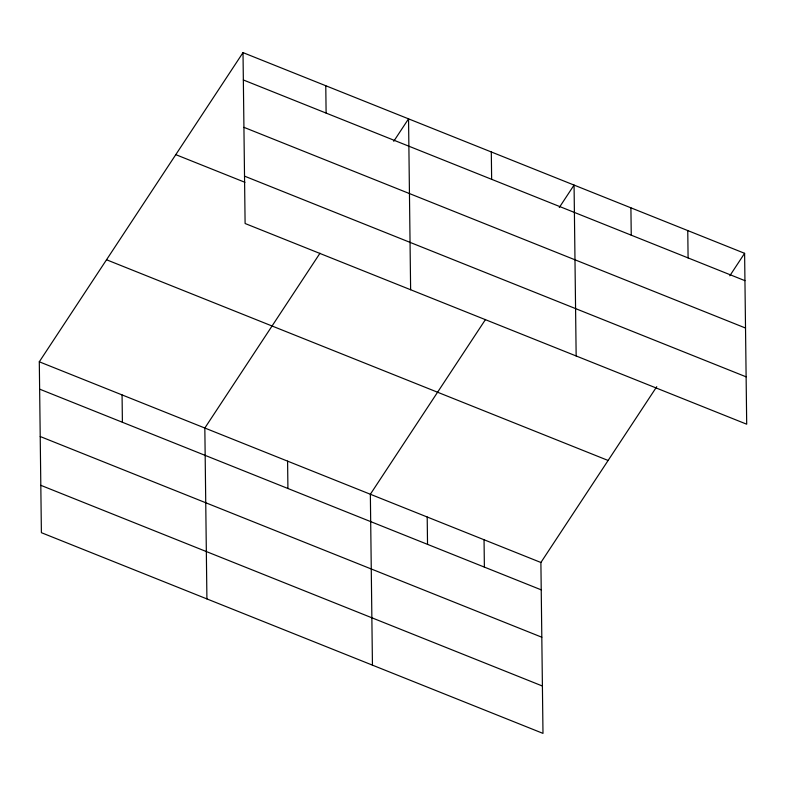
<?xml version="1.0" encoding="UTF-8"?>
<svg xmlns="http://www.w3.org/2000/svg" width="786" height="786" viewBox="0 0 786 786"><rect width="100%" height="100%" fill="white"/><g stroke="black" fill="none" stroke-linecap="round" stroke-linejoin="round"><path stroke-width="1.18" d="M656.742 386.683L540.896 562.491L542.988 733.387L41.393 532.682L39.3 361.796L243.012 52.613L744.607 253.318L746.7 424.204L245.104 223.509L243.012 52.613M320 253.22L204.832 428.026L206.915 598.912M393.747 141.293L408.543 118.843L410.626 289.739M485.532 319.45L370.353 494.256L372.446 665.143M559.278 207.524L574.065 185.074L576.158 355.97M729.821 275.768L744.607 253.318M243.346 79.966L744.951 280.671M243.925 127.332L745.521 328.037M244.525 176.143L746.12 376.838M175.789 154.645L244.947 182.313M106.523 259.763L608.128 460.468M39.3 361.796L540.896 562.491M39.634 389.149L541.23 589.854M40.214 436.515L541.809 637.22M40.813 485.316L542.409 686.021M687.76 230.573L688.094 257.926M630.912 207.828L631.246 235.181M491.309 151.963L491.643 179.316M484.048 539.746L484.382 567.109M427.201 517.001L427.535 544.354M325.777 85.733L326.111 113.086M287.588 461.136L287.922 488.499M122.066 394.906L122.4 422.269"/></g></svg>
